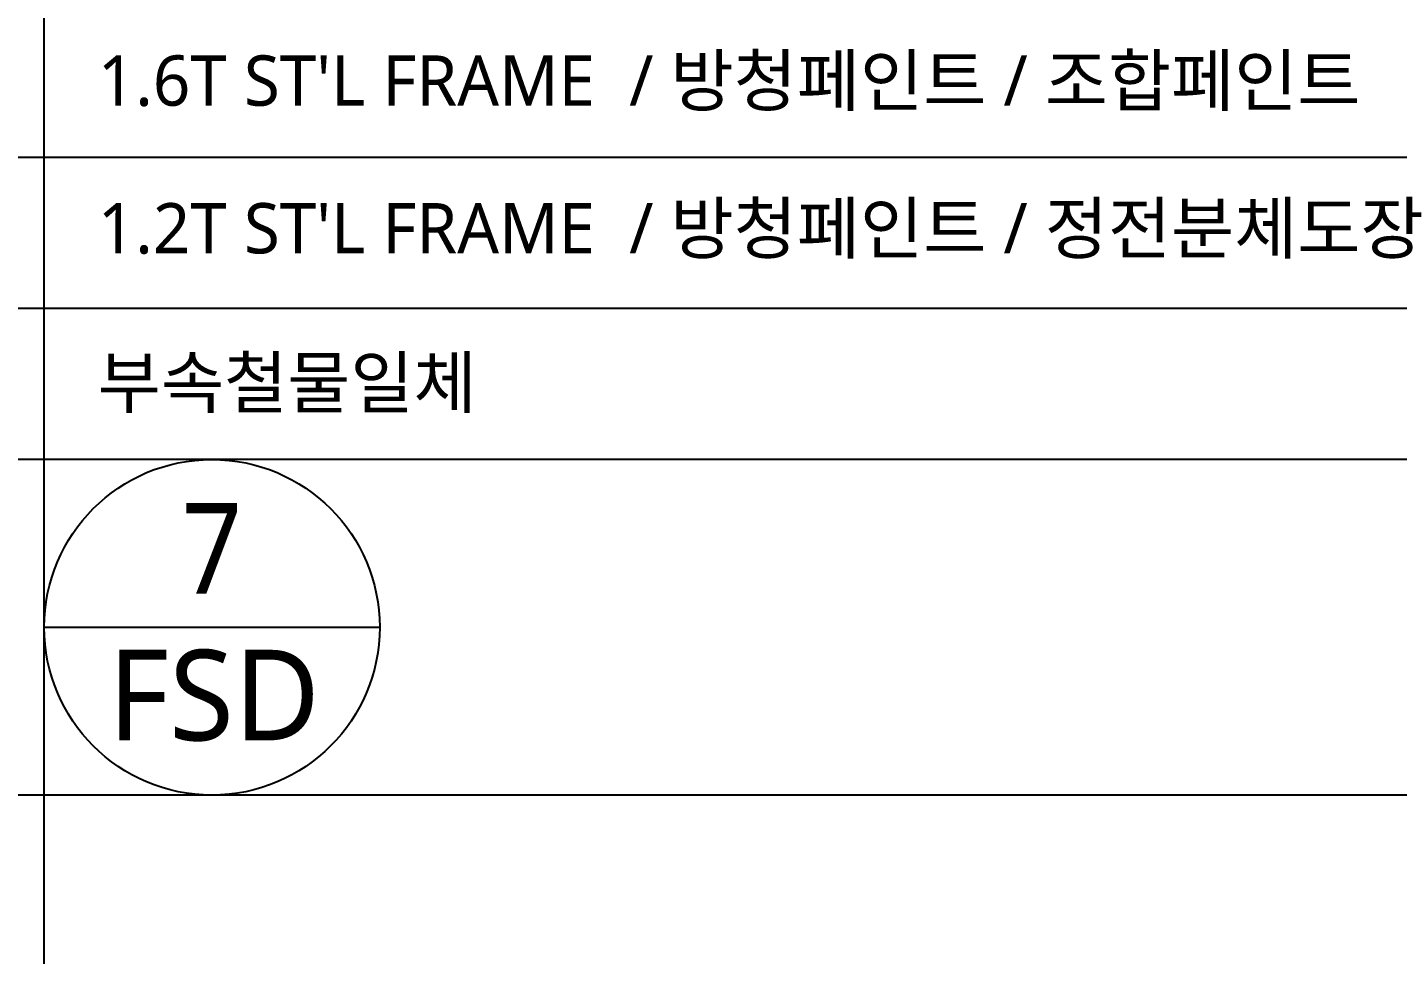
# Model space of a CAD drawing. Header units: millimetres. Extents: x -3 to 459584, y -660938 to -11738.
# Drawn here: x 18124 to 22207, y -130509 to -127747 of the extents above; entities that cross this region are included whole.
import ezdxf
from ezdxf.enums import TextEntityAlignment as Align

# ---------------------------------------------------------------- set-up
doc = ezdxf.new("R2010")
doc.units = ezdxf.units.MM
doc.header["$LTSCALE"] = 200
for name, color, linetype in [('a-TAG-1', 6, 'Continuous'), ('A-TAG-2', 4, 'Continuous'), ('ELE3', 3, 'Continuous'), ('ELE4', 4, 'Continuous'), ('ELE6', 6, 'Continuous'), ('TEX', 3, 'Continuous')]:
    doc.layers.add(name, color=color, linetype=linetype)
doc.styles.add('ARIAL', font='malgun.ttf')
doc.styles.add('S1', font='malgun.ttf')

# ---------------------------------------------------------------- blocks, each defined once
blk = doc.blocks.new('dor&win')
at = {"layer": 'a-TAG-1', "ltscale": 0.2}
blk.add_line((-5.5, 0), (5.5, 0), dxfattribs=at)
blk.add_circle((0, 0), 5.5, dxfattribs=at)
at = {"layer": 'a-TAG-1', "color": 3, "style": 'ARIAL'}
for tag, p in [('1', (0, 2.583)), ('FSD', (0.067, -2.223))]:
    blk.add_attdef(tag, text='', height=3, dxfattribs=at).set_placement(p, align=Align.MIDDLE_CENTER)

msp = doc.modelspace()

# ---------------------------------------------------------------- linework, layer by layer
at = {"layer": 'A-TAG-2', "color": 7}
msp.add_line((34350, -130034.1), (-2.8, -130034.1), dxfattribs=at)
at = {"layer": 'ELE3'}
msp.add_line((34350, -129034.1), (-2.8, -129034.1), dxfattribs=at)
at = {"layer": 'ELE4'}
msp.add_line((18173.6, -146400), (18173.6, -120334.1), dxfattribs=at)
at = {"layer": 'ELE6'}
for p, q in [((34350, -128134.1), (-2.8, -128134.1)), ((34350, -128584.1), (-2.8, -128584.1))]:
    msp.add_line(p, q, dxfattribs=at)

# ---------------------------------------------------------------- block references
at = {"layer": 'a-TAG-1'}
ref = msp.add_blockref('dor&win', (18673.6, -129534.1), dxfattribs=dict(at, xscale=90.90909090894274, yscale=90.90909090894274, zscale=90.90909090894274))
ref.add_attrib('1', '7', dxfattribs={"color": 3, "height": 270, "style": 'S1', "width": 0.9}).set_placement((18673.6, -129299.2), align=Align.MIDDLE_CENTER)
ref.add_attrib('FSD', 'FSD', dxfattribs={"color": 3, "height": 270, "style": 'S1'}).set_placement((18679.7, -129736.2), align=Align.MIDDLE_CENTER)

# ---------------------------------------------------------------- texts
at = {"layer": 'TEX', "style": 'S1'}
for s, p in [("1.6T ST'L FRAME  / 방청페인트 / 조합페인트", (18333.4, -127980.1)), ("1.2T ST'L FRAME  / 방청페인트 / 정전분체도장", (18333.4, -128420.1)), ('부속철물일체', (18333.4, -128880.1))]:
    msp.add_text(s, height=150, dxfattribs=at).set_placement(p)

doc.saveas('drawing.dxf')
